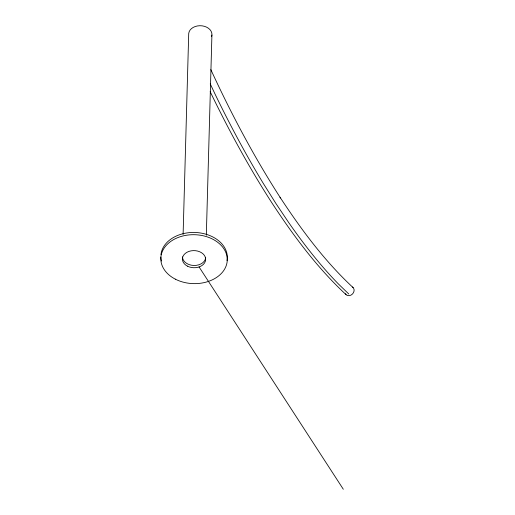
<?xml version="1.0" encoding="UTF-8"?>
<svg xmlns="http://www.w3.org/2000/svg" width="515" height="515" viewBox="0 0 515 515"><rect width="100%" height="100%" fill="white"/><g stroke="black" fill="none" stroke-linecap="round" stroke-linejoin="round"><path stroke-width="0.77" d="M183.108 234.428L188.715 33.494A11.633 8.562 1.6 0 1 202.195 25.853A11.633 8.562 1.6 0 1 211.588 36.539M206.322 235.201L211.916 35.065M353.174 287.666C324.669 261.182 301.346 229.722 280.063 197.303L280.475 197.934C254.095 156.972 231.222 113.834 210.828 69.615M348.764 293.994L338.342 283.9A464.408 142.224 71.1 0 1 288.651 222.486L275.931 203.528L263.519 183.765A464.408 142.224 71.1 0 1 214.639 93.228L210.255 83.906M346.029 294.612C317.214 267.832 293.64 236.012 272.126 203.225L271.714 202.588C249.06 167.472 229.078 130.688 210.854 93.099L210.178 91.657M199.08 266.95L343.312 489.25M352.324 287.022A4.976 4.062 -45.9 0 1 352.395 294.091A4.976 4.062 -45.9 0 1 345.436 293.73M160.957 254.668A33.237 24.469 1.6 0 1 197.535 232.626A33.237 24.469 1.6 0 1 227.038 260.577M161.446 261.053A33.237 24.469 1.6 0 1 160.873 257.069M205.697 257.706A11.633 8.562 1.6 0 1 193.737 265.476A11.633 8.562 1.6 0 1 182.465 256.876M187.486 266.165A11.633 8.562 1.6 0 0 205.633 259.953A11.633 8.562 1.6 0 0 188.986 251.391A11.633 8.562 1.6 0 0 187.486 266.165M175.319 279.149A33.237 24.469 1.6 0 0 227.173 261.42A33.237 24.469 1.6 0 0 179.613 236.939A33.237 24.469 1.6 0 0 175.319 279.149"/></g></svg>
